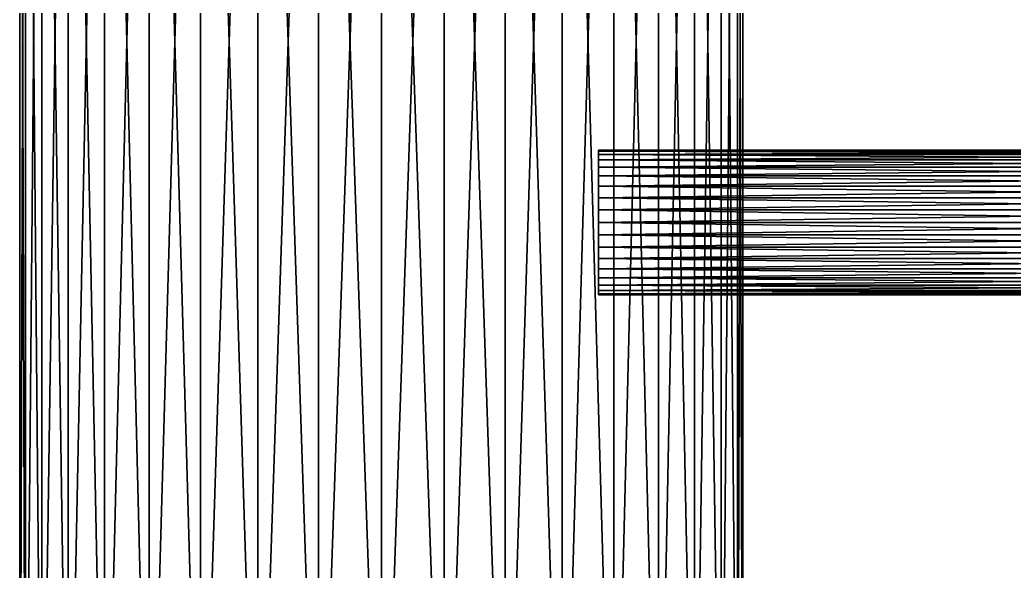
# Model space of a CAD drawing. Header units: metres. Extents: x -7 to 7, y -6 to 6.4.
# Drawn here: x -4 to -1.25, y -3.964 to -2.44 of the extents above; entities that cross this region are included whole.
import ezdxf

# ---------------------------------------------------------------- set-up
doc = ezdxf.new("R2010")
doc.units = ezdxf.units.M

msp = doc.modelspace()

# ---------------------------------------------------------------- linework, layer by layer
at = {"layer": 'Cylinder 10'}
for points in [[(-2.4, -3, 0), (-2.4, -2.8, 0), (-2.4, -3, 0)], [(-2.4, -3, 0), (-2.4, -2.803, -0.0347), (-2.4, -2.8, 0)], [(-2.4, -2.803, -0.0347), (-2.4, -2.8, 0), (-2.4, -2.8, 0)], [(-2.4, -2.803, -0.0347), (-2.4, -2.803, -0.0347), (-2.4, -2.8, 0)], [(-2.4, -2.803, -0.0347), (0, -2.8), (-2.4, -2.8, 0)], [(-2.4, -2.803, -0.0347), (0, -2.803, -0.0347), (0, -2.8)], [(-2.4, -3, 0), (-2.4, -2.8, 0), (-2.4, -2.803, 0.0347)], [(-2.4, -2.8, 0), (-2.4, -2.803, 0.0347), (-2.4, -2.803, 0.0347)], [(-2.4, -2.8, 0), (-2.4, -2.8, 0), (-2.4, -2.803, 0.0347)], [(-2.4, -2.8, 0), (0, -2.803, 0.0347), (-2.4, -2.803, 0.0347)], [(-2.4, -2.8, 0), (0, -2.8), (0, -2.803, 0.0347)], [(-2.4, -3, 0), (-2.4, -2.803, -0.0347), (-2.4, -3, 0)], [(-2.4, -3, 0), (-2.4, -2.8121, -0.0684), (-2.4, -2.803, -0.0347)], [(-2.4, -2.8121, -0.0684), (-2.4, -2.803, -0.0347), (-2.4, -2.803, -0.0347)], [(-2.4, -2.8121, -0.0684), (-2.4, -2.8121, -0.0684), (-2.4, -2.803, -0.0347)], [(-2.4, -2.8121, -0.0684), (0, -2.803, -0.0347), (-2.4, -2.803, -0.0347)], [(-2.4, -2.8121, -0.0684), (0, -2.8121, -0.0684), (0, -2.803, -0.0347)], [(-2.4, -3, 0), (-2.4, -2.803, 0.0347), (-2.4, -2.8121, 0.0684)], [(-2.4, -2.803, 0.0347), (-2.4, -2.8121, 0.0684), (-2.4, -2.8121, 0.0684)], [(-2.4, -2.803, 0.0347), (-2.4, -2.803, 0.0347), (-2.4, -2.8121, 0.0684)], [(-2.4, -2.803, 0.0347), (0, -2.8121, 0.0684), (-2.4, -2.8121, 0.0684)], [(-2.4, -2.803, 0.0347), (0, -2.803, 0.0347), (0, -2.8121, 0.0684)], [(-2.4, -3, 0), (-2.4, -2.803, 0.0347), (-2.4, -3, 0)], [(-2.4, -3, 0), (-2.4, -2.8121, -0.0684), (-2.4, -3, 0)], [(-2.4, -3, 0), (-2.4, -2.8268, -0.1), (-2.4, -2.8121, -0.0684)], [(-2.4, -2.8268, -0.1), (-2.4, -2.8121, -0.0684), (-2.4, -2.8121, -0.0684)], [(-2.4, -2.8268, -0.1), (-2.4, -2.8268, -0.1), (-2.4, -2.8121, -0.0684)], [(-2.4, -2.8268, -0.1), (0, -2.8121, -0.0684), (-2.4, -2.8121, -0.0684)], [(-2.4, -2.8268, -0.1), (0, -2.8268, -0.1), (0, -2.8121, -0.0684)], [(-2.4, -3, 0), (-2.4, -2.8121, 0.0684), (-2.4, -2.8268, 0.1)], [(-2.4, -2.8121, 0.0684), (-2.4, -2.8268, 0.1), (-2.4, -2.8268, 0.1)], [(-2.4, -2.8121, 0.0684), (-2.4, -2.8121, 0.0684), (-2.4, -2.8268, 0.1)], [(-2.4, -2.8121, 0.0684), (0, -2.8268, 0.1), (-2.4, -2.8268, 0.1)], [(-2.4, -2.8121, 0.0684), (0, -2.8121, 0.0684), (0, -2.8268, 0.1)], [(-2.4, -3, 0), (-2.4, -2.8121, 0.0684), (-2.4, -3, 0)], [(-2.4, -3, 0), (-2.4, -2.8268, -0.1), (-2.4, -3, 0)], [(-2.4, -3, 0), (-2.4, -2.8468, -0.1286), (-2.4, -2.8268, -0.1)], [(-2.4, -2.8468, -0.1286), (-2.4, -2.8268, -0.1), (-2.4, -2.8268, -0.1)], [(-2.4, -2.8468, -0.1286), (-2.4, -2.8468, -0.1286), (-2.4, -2.8268, -0.1)], [(-2.4, -2.8468, -0.1286), (0, -2.8268, -0.1), (-2.4, -2.8268, -0.1)], [(-2.4, -2.8468, -0.1286), (0, -2.8468, -0.1286), (0, -2.8268, -0.1)], [(-2.4, -3, 0), (-2.4, -2.8268, 0.1), (-2.4, -2.8468, 0.1286)], [(-2.4, -2.8268, 0.1), (-2.4, -2.8468, 0.1286), (-2.4, -2.8468, 0.1286)], [(-2.4, -2.8268, 0.1), (-2.4, -2.8268, 0.1), (-2.4, -2.8468, 0.1286)], [(-2.4, -2.8268, 0.1), (0, -2.8468, 0.1286), (-2.4, -2.8468, 0.1286)], [(-2.4, -2.8268, 0.1), (0, -2.8268, 0.1), (0, -2.8468, 0.1286)], [(-2.4, -3, 0), (-2.4, -2.8268, 0.1), (-2.4, -3, 0)], [(-2.4, -3, 0), (-2.4, -2.8468, -0.1286), (-2.4, -3, 0)], [(-2.4, -3, 0), (-2.4, -2.8714, -0.1532), (-2.4, -2.8468, -0.1286)], [(-2.4, -2.8714, -0.1532), (-2.4, -2.8468, -0.1286), (-2.4, -2.8468, -0.1286)], [(-2.4, -2.8714, -0.1532), (-2.4, -2.8714, -0.1532), (-2.4, -2.8468, -0.1286)], [(-2.4, -2.8714, -0.1532), (0, -2.8468, -0.1286), (-2.4, -2.8468, -0.1286)], [(-2.4, -2.8714, -0.1532), (0, -2.8714, -0.1532), (0, -2.8468, -0.1286)], [(-2.4, -3, 0), (-2.4, -2.8468, 0.1286), (-2.4, -2.8714, 0.1532)], [(-2.4, -2.8468, 0.1286), (-2.4, -2.8714, 0.1532), (-2.4, -2.8714, 0.1532)], [(-2.4, -2.8468, 0.1286), (-2.4, -2.8468, 0.1286), (-2.4, -2.8714, 0.1532)], [(-2.4, -2.8468, 0.1286), (0, -2.8714, 0.1532), (-2.4, -2.8714, 0.1532)], [(-2.4, -2.8468, 0.1286), (0, -2.8468, 0.1286), (0, -2.8714, 0.1532)], [(-2.4, -3, 0), (-2.4, -2.8468, 0.1286), (-2.4, -3, 0)], [(-2.4, -3, 0), (-2.4, -2.8714, -0.1532), (-2.4, -3, 0)], [(-2.4, -3, 0), (-2.4, -2.9, -0.1732), (-2.4, -2.8714, -0.1532)], [(-2.4, -2.9, -0.1732), (-2.4, -2.8714, -0.1532), (-2.4, -2.8714, -0.1532)], [(-2.4, -2.9, -0.1732), (-2.4, -2.9, -0.1732), (-2.4, -2.8714, -0.1532)], [(-2.4, -2.9, -0.1732), (0, -2.8714, -0.1532), (-2.4, -2.8714, -0.1532)], [(-2.4, -2.9, -0.1732), (0, -2.9, -0.1732), (0, -2.8714, -0.1532)], [(-2.4, -3, 0), (-2.4, -2.8714, 0.1532), (-2.4, -2.9, 0.1732)], [(-2.4, -2.8714, 0.1532), (-2.4, -2.9, 0.1732), (-2.4, -2.9, 0.1732)], [(-2.4, -2.8714, 0.1532), (-2.4, -2.8714, 0.1532), (-2.4, -2.9, 0.1732)], [(-2.4, -2.8714, 0.1532), (0, -2.9, 0.1732), (-2.4, -2.9, 0.1732)], [(-2.4, -2.8714, 0.1532), (0, -2.8714, 0.1532), (0, -2.9, 0.1732)], [(-2.4, -3, 0), (-2.4, -2.8714, 0.1532), (-2.4, -3, 0)], [(-2.4, -3, 0), (-2.4, -2.9, -0.1732), (-2.4, -3, 0)], [(-2.4, -3, 0), (-2.4, -2.9316, -0.1879), (-2.4, -2.9, -0.1732)], [(-2.4, -2.9316, -0.1879), (-2.4, -2.9, -0.1732), (-2.4, -2.9, -0.1732)], [(-2.4, -2.9316, -0.1879), (-2.4, -2.9316, -0.1879), (-2.4, -2.9, -0.1732)], [(-2.4, -2.9316, -0.1879), (0, -2.9, -0.1732), (-2.4, -2.9, -0.1732)], [(-2.4, -2.9316, -0.1879), (0, -2.9316, -0.1879), (0, -2.9, -0.1732)], [(-2.4, -3, 0), (-2.4, -2.9, 0.1732), (-2.4, -2.9316, 0.1879)], [(-2.4, -2.9, 0.1732), (-2.4, -2.9316, 0.1879), (-2.4, -2.9316, 0.1879)], [(-2.4, -2.9, 0.1732), (-2.4, -2.9, 0.1732), (-2.4, -2.9316, 0.1879)], [(-2.4, -2.9, 0.1732), (0, -2.9316, 0.1879), (-2.4, -2.9316, 0.1879)], [(-2.4, -2.9, 0.1732), (0, -2.9, 0.1732), (0, -2.9316, 0.1879)], [(-2.4, -3, 0), (-2.4, -2.9, 0.1732), (-2.4, -3, 0)], [(-2.4, -3, 0), (-2.4, -2.9316, -0.1879), (-2.4, -3, 0)], [(-2.4, -3, 0), (-2.4, -2.9653, -0.197), (-2.4, -2.9316, -0.1879)], [(-2.4, -2.9653, -0.197), (-2.4, -2.9316, -0.1879), (-2.4, -2.9316, -0.1879)], [(-2.4, -2.9653, -0.197), (-2.4, -2.9653, -0.197), (-2.4, -2.9316, -0.1879)], [(-2.4, -2.9653, -0.197), (0, -2.9316, -0.1879), (-2.4, -2.9316, -0.1879)], [(-2.4, -2.9653, -0.197), (0, -2.9653, -0.197), (0, -2.9316, -0.1879)], [(-2.4, -3, 0), (-2.4, -2.9316, 0.1879), (-2.4, -2.9653, 0.197)], [(-2.4, -2.9316, 0.1879), (-2.4, -2.9653, 0.197), (-2.4, -2.9653, 0.197)], [(-2.4, -2.9316, 0.1879), (-2.4, -2.9316, 0.1879), (-2.4, -2.9653, 0.197)], [(-2.4, -2.9316, 0.1879), (0, -2.9653, 0.197), (-2.4, -2.9653, 0.197)], [(-2.4, -2.9316, 0.1879), (0, -2.9316, 0.1879), (0, -2.9653, 0.197)], [(-2.4, -3, 0), (-2.4, -2.9316, 0.1879), (-2.4, -3, 0)], [(-2.4, -3, 0), (-2.4, -2.9653, -0.197), (-2.4, -3, 0)], [(-2.4, -3, 0), (-2.4, -3, -0.2), (-2.4, -2.9653, -0.197)], [(-2.4, -3, -0.2), (-2.4, -2.9653, -0.197), (-2.4, -2.9653, -0.197)], [(-2.4, -3, -0.2), (-2.4, -3, -0.2), (-2.4, -2.9653, -0.197)], [(-2.4, -3, -0.2), (0, -2.9653, -0.197), (-2.4, -2.9653, -0.197)], [(-2.4, -3, -0.2), (0, -3, -0.2), (0, -2.9653, -0.197)], [(-2.4, -3, 0), (-2.4, -2.9653, 0.197), (-2.4, -3, 0.2)], [(-2.4, -2.9653, 0.197), (-2.4, -3, 0.2), (-2.4, -3, 0.2)], [(-2.4, -2.9653, 0.197), (-2.4, -2.9653, 0.197), (-2.4, -3, 0.2)], [(-2.4, -2.9653, 0.197), (0, -3, 0.2), (-2.4, -3, 0.2)], [(-2.4, -2.9653, 0.197), (0, -2.9653, 0.197), (0, -3, 0.2)], [(-2.4, -3, 0), (-2.4, -2.9653, 0.197), (-2.4, -3, 0)], [(-2.4, -3, 0), (-2.4, -3, -0.2), (-2.4, -3, 0)], [(-2.4, -3, 0), (-2.4, -3.0347, -0.197), (-2.4, -3, -0.2)], [(-2.4, -3.0347, -0.197), (-2.4, -3, -0.2), (-2.4, -3, -0.2)], [(-2.4, -3.0347, -0.197), (-2.4, -3.0347, -0.197), (-2.4, -3, -0.2)], [(-2.4, -3.0347, -0.197), (0, -3, -0.2), (-2.4, -3, -0.2)], [(-2.4, -3.0347, -0.197), (0, -3.0347, -0.197), (0, -3, -0.2)], [(-2.4, -3, 0), (-2.4, -3.0347, -0.197), (-2.4, -3, 0)], [(-2.4, -3, 0), (-2.4, -3.0684, -0.1879), (-2.4, -3.0347, -0.197)], [(-2.4, -3, 0), (-2.4, -3.0684, -0.1879), (-2.4, -3, 0)], [(-2.4, -3, 0), (-2.4, -3.1, -0.1732), (-2.4, -3.0684, -0.1879)], [(-2.4, -3, 0), (-2.4, -3.1, -0.1732), (-2.4, -3, 0)], [(-2.4, -3, 0), (-2.4, -3.1286, -0.1532), (-2.4, -3.1, -0.1732)], [(-2.4, -3, 0), (-2.4, -3.1286, -0.1532), (-2.4, -3, 0)], [(-2.4, -3, 0), (-2.4, -3.1532, -0.1286), (-2.4, -3.1286, -0.1532)], [(-2.4, -3, 0), (-2.4, -3.1532, -0.1286), (-2.4, -3, 0)], [(-2.4, -3, 0), (-2.4, -3.1732, -0.1), (-2.4, -3.1532, -0.1286)], [(-2.4, -3, 0), (-2.4, -3.1732, -0.1), (-2.4, -3, 0)], [(-2.4, -3, 0), (-2.4, -3.1879, -0.0684), (-2.4, -3.1732, -0.1)], [(-2.4, -3, 0), (-2.4, -3.1879, -0.0684), (-2.4, -3, 0)], [(-2.4, -3, 0), (-2.4, -3.197, -0.0347), (-2.4, -3.1879, -0.0684)], [(-2.4, -3, 0), (-2.4, -3.197, -0.0347), (-2.4, -3, 0)], [(-2.4, -3, 0), (-2.4, -3.2, 0), (-2.4, -3.197, -0.0347)], [(-2.4, -3, 0), (-2.4, -3.2, 0), (-2.4, -3, 0)], [(-2.4, -3, 0), (-2.4, -3.197, 0.0347), (-2.4, -3.2, 0)], [(-2.4, -3, 0), (-2.4, -3.197, 0.0347), (-2.4, -3, 0)], [(-2.4, -3, 0), (-2.4, -3.1879, 0.0684), (-2.4, -3.197, 0.0347)], [(-2.4, -3, 0), (-2.4, -3.1879, 0.0684), (-2.4, -3, 0)], [(-2.4, -3, 0), (-2.4, -3.1732, 0.1), (-2.4, -3.1879, 0.0684)], [(-2.4, -3, 0), (-2.4, -3.1732, 0.1), (-2.4, -3, 0)], [(-2.4, -3, 0), (-2.4, -3.1532, 0.1286), (-2.4, -3.1732, 0.1)], [(-2.4, -3, 0), (-2.4, -3.1532, 0.1286), (-2.4, -3, 0)], [(-2.4, -3, 0), (-2.4, -3.1286, 0.1532), (-2.4, -3.1532, 0.1286)], [(-2.4, -3, 0), (-2.4, -3.1286, 0.1532), (-2.4, -3, 0)], [(-2.4, -3, 0), (-2.4, -3.1, 0.1732), (-2.4, -3.1286, 0.1532)], [(-2.4, -3, 0), (-2.4, -3.1, 0.1732), (-2.4, -3, 0)], [(-2.4, -3, 0), (-2.4, -3.0684, 0.1879), (-2.4, -3.1, 0.1732)], [(-2.4, -3, 0), (-2.4, -3.0684, 0.1879), (-2.4, -3, 0)], [(-2.4, -3, 0), (-2.4, -3.0347, 0.197), (-2.4, -3.0684, 0.1879)], [(-2.4, -3, 0), (-2.4, -3.0347, 0.197), (-2.4, -3, 0)], [(-2.4, -3, 0), (-2.4, -3, 0.2), (-2.4, -3.0347, 0.197)], [(-2.4, -3, 0.2), (-2.4, -3.0347, 0.197), (-2.4, -3.0347, 0.197)], [(-2.4, -3, 0.2), (-2.4, -3, 0.2), (-2.4, -3.0347, 0.197)], [(-2.4, -3, 0.2), (0, -3.0347, 0.197), (-2.4, -3.0347, 0.197)], [(-2.4, -3, 0.2), (0, -3, 0.2), (0, -3.0347, 0.197)], [(-2.4, -3, 0), (-2.4, -3, 0.2), (-2.4, -3, 0)], [(-2.4, -3.0684, -0.1879), (-2.4, -3.0347, -0.197), (-2.4, -3.0347, -0.197)], [(-2.4, -3.0684, -0.1879), (-2.4, -3.0684, -0.1879), (-2.4, -3.0347, -0.197)], [(-2.4, -3.0684, -0.1879), (0, -3.0347, -0.197), (-2.4, -3.0347, -0.197)], [(-2.4, -3.0684, -0.1879), (0, -3.0684, -0.1879), (0, -3.0347, -0.197)], [(-2.4, -3.0347, 0.197), (-2.4, -3.0684, 0.1879), (-2.4, -3.0684, 0.1879)], [(-2.4, -3.0347, 0.197), (-2.4, -3.0347, 0.197), (-2.4, -3.0684, 0.1879)], [(-2.4, -3.0347, 0.197), (0, -3.0684, 0.1879), (-2.4, -3.0684, 0.1879)], [(-2.4, -3.0347, 0.197), (0, -3.0347, 0.197), (0, -3.0684, 0.1879)], [(-2.4, -3.1, -0.1732), (-2.4, -3.0684, -0.1879), (-2.4, -3.0684, -0.1879)], [(-2.4, -3.1, -0.1732), (-2.4, -3.1, -0.1732), (-2.4, -3.0684, -0.1879)], [(-2.4, -3.1, -0.1732), (0, -3.0684, -0.1879), (-2.4, -3.0684, -0.1879)], [(-2.4, -3.1, -0.1732), (0, -3.1, -0.1732), (0, -3.0684, -0.1879)], [(-2.4, -3.0684, 0.1879), (-2.4, -3.1, 0.1732), (-2.4, -3.1, 0.1732)], [(-2.4, -3.0684, 0.1879), (-2.4, -3.0684, 0.1879), (-2.4, -3.1, 0.1732)], [(-2.4, -3.0684, 0.1879), (0, -3.1, 0.1732), (-2.4, -3.1, 0.1732)], [(-2.4, -3.0684, 0.1879), (0, -3.0684, 0.1879), (0, -3.1, 0.1732)], [(-2.4, -3.1286, -0.1532), (-2.4, -3.1, -0.1732), (-2.4, -3.1, -0.1732)], [(-2.4, -3.1286, -0.1532), (-2.4, -3.1286, -0.1532), (-2.4, -3.1, -0.1732)], [(-2.4, -3.1286, -0.1532), (0, -3.1, -0.1732), (-2.4, -3.1, -0.1732)], [(-2.4, -3.1286, -0.1532), (0, -3.1286, -0.1532), (0, -3.1, -0.1732)], [(-2.4, -3.1, 0.1732), (-2.4, -3.1286, 0.1532), (-2.4, -3.1286, 0.1532)], [(-2.4, -3.1, 0.1732), (-2.4, -3.1, 0.1732), (-2.4, -3.1286, 0.1532)], [(-2.4, -3.1, 0.1732), (0, -3.1286, 0.1532), (-2.4, -3.1286, 0.1532)], [(-2.4, -3.1, 0.1732), (0, -3.1, 0.1732), (0, -3.1286, 0.1532)], [(-2.4, -3.1532, -0.1286), (-2.4, -3.1286, -0.1532), (-2.4, -3.1286, -0.1532)], [(-2.4, -3.1532, -0.1286), (-2.4, -3.1532, -0.1286), (-2.4, -3.1286, -0.1532)], [(-2.4, -3.1532, -0.1286), (0, -3.1286, -0.1532), (-2.4, -3.1286, -0.1532)], [(-2.4, -3.1532, -0.1286), (0, -3.1532, -0.1286), (0, -3.1286, -0.1532)], [(-2.4, -3.1286, 0.1532), (-2.4, -3.1532, 0.1286), (-2.4, -3.1532, 0.1286)], [(-2.4, -3.1286, 0.1532), (-2.4, -3.1286, 0.1532), (-2.4, -3.1532, 0.1286)], [(-2.4, -3.1286, 0.1532), (0, -3.1532, 0.1286), (-2.4, -3.1532, 0.1286)], [(-2.4, -3.1286, 0.1532), (0, -3.1286, 0.1532), (0, -3.1532, 0.1286)], [(-2.4, -3.1732, -0.1), (-2.4, -3.1532, -0.1286), (-2.4, -3.1532, -0.1286)], [(-2.4, -3.1732, -0.1), (-2.4, -3.1732, -0.1), (-2.4, -3.1532, -0.1286)], [(-2.4, -3.1732, -0.1), (0, -3.1532, -0.1286), (-2.4, -3.1532, -0.1286)], [(-2.4, -3.1732, -0.1), (0, -3.1732, -0.1), (0, -3.1532, -0.1286)], [(-2.4, -3.1532, 0.1286), (-2.4, -3.1732, 0.1), (-2.4, -3.1732, 0.1)], [(-2.4, -3.1532, 0.1286), (-2.4, -3.1532, 0.1286), (-2.4, -3.1732, 0.1)], [(-2.4, -3.1532, 0.1286), (0, -3.1732, 0.1), (-2.4, -3.1732, 0.1)], [(-2.4, -3.1532, 0.1286), (0, -3.1532, 0.1286), (0, -3.1732, 0.1)], [(-2.4, -3.1879, -0.0684), (-2.4, -3.1732, -0.1), (-2.4, -3.1732, -0.1)], [(-2.4, -3.1879, -0.0684), (-2.4, -3.1879, -0.0684), (-2.4, -3.1732, -0.1)], [(-2.4, -3.1879, -0.0684), (0, -3.1732, -0.1), (-2.4, -3.1732, -0.1)], [(-2.4, -3.1879, -0.0684), (0, -3.1879, -0.0684), (0, -3.1732, -0.1)], [(-2.4, -3.1732, 0.1), (-2.4, -3.1879, 0.0684), (-2.4, -3.1879, 0.0684)], [(-2.4, -3.1732, 0.1), (-2.4, -3.1732, 0.1), (-2.4, -3.1879, 0.0684)], [(-2.4, -3.1732, 0.1), (0, -3.1879, 0.0684), (-2.4, -3.1879, 0.0684)], [(-2.4, -3.1732, 0.1), (0, -3.1732, 0.1), (0, -3.1879, 0.0684)], [(-2.4, -3.197, -0.0347), (-2.4, -3.1879, -0.0684), (-2.4, -3.1879, -0.0684)], [(-2.4, -3.197, -0.0347), (-2.4, -3.197, -0.0347), (-2.4, -3.1879, -0.0684)], [(-2.4, -3.197, -0.0347), (0, -3.1879, -0.0684), (-2.4, -3.1879, -0.0684)], [(-2.4, -3.197, -0.0347), (0, -3.197, -0.0347), (0, -3.1879, -0.0684)], [(-2.4, -3.1879, 0.0684), (-2.4, -3.197, 0.0347), (-2.4, -3.197, 0.0347)], [(-2.4, -3.1879, 0.0684), (-2.4, -3.1879, 0.0684), (-2.4, -3.197, 0.0347)], [(-2.4, -3.1879, 0.0684), (0, -3.197, 0.0347), (-2.4, -3.197, 0.0347)], [(-2.4, -3.1879, 0.0684), (0, -3.1879, 0.0684), (0, -3.197, 0.0347)], [(-2.4, -3.2, 0), (-2.4, -3.197, -0.0347), (-2.4, -3.197, -0.0347)], [(-2.4, -3.2, 0), (-2.4, -3.2, 0), (-2.4, -3.197, -0.0347)], [(-2.4, -3.2, 0), (0, -3.197, -0.0347), (-2.4, -3.197, -0.0347)], [(-2.4, -3.2, 0), (0, -3.2, 0), (0, -3.197, -0.0347)], [(-2.4, -3.197, 0.0347), (-2.4, -3.2, 0), (-2.4, -3.2, 0)], [(-2.4, -3.197, 0.0347), (-2.4, -3.197, 0.0347), (-2.4, -3.2, 0)], [(-2.4, -3.197, 0.0347), (0, -3.2, 0), (-2.4, -3.2, 0)], [(-2.4, -3.197, 0.0347), (0, -3.197, 0.0347), (0, -3.2, 0)]]:
    msp.add_3dface(points, dxfattribs=at)
at = {"layer": 'Cylinder 9'}
for points in [[(-4, -5, 0), (-3.9848, 0, 0.1736), (-3.9848, -5, 0.1736)], [(-4, -5, 0), (-4, 0, 0), (-3.9848, 0, 0.1736)], [(-3.9848, -5, -0.1736), (-4, 0, 0), (-4, -5, 0)], [(-3.9848, -5, -0.1736), (-3.9848, 0, -0.1736), (-4, 0, 0)], [(-3.9848, -5, 0.1736), (-3.9848, 0, 0.1736), (-3.9397, 0, 0.342)], [(-3.9397, -5, -0.342), (-3.9848, 0, -0.1736), (-3.9848, -5, -0.1736)], [(-3.9397, -5, -0.342), (-3.9397, 0, -0.342), (-3.9848, 0, -0.1736)], [(-3.866, -5, -0.5), (-3.9397, 0, -0.342), (-3.9397, -5, -0.342)], [(-3.866, -5, -0.5), (-3.866, 0, -0.5), (-3.9397, 0, -0.342)], [(-3.766, -5, -0.6428), (-3.866, 0, -0.5), (-3.866, -5, -0.5)], [(-3.766, -5, -0.6428), (-3.766, 0, -0.6428), (-3.866, 0, -0.5)], [(-3.6428, -5, -0.766), (-3.766, 0, -0.6428), (-3.766, -5, -0.6428)], [(-3.6428, -5, -0.766), (-3.6428, 0, -0.766), (-3.766, 0, -0.6428)], [(-3.5, -5, -0.866), (-3.6428, 0, -0.766), (-3.6428, -5, -0.766)], [(-3.5, -5, -0.866), (-3.5, 0, -0.866), (-3.6428, 0, -0.766)], [(-3.342, -5, -0.9397), (-3.5, 0, -0.866), (-3.5, -5, -0.866)], [(-3.342, -5, -0.9397), (-3.342, 0, -0.9397), (-3.5, 0, -0.866)], [(-3.1736, -5, -0.9848), (-3.342, 0, -0.9397), (-3.342, -5, -0.9397)], [(-3.1736, -5, -0.9848), (-3.1736, 0, -0.9848), (-3.342, 0, -0.9397)], [(-3, -5, -1), (-3.1736, 0, -0.9848), (-3.1736, -5, -0.9848)], [(-3, -5, -1), (-3, 0, -1), (-3.1736, 0, -0.9848)], [(-2.8264, -5, -0.9848), (-3, 0, -1), (-3, -5, -1)], [(-2.8264, -5, -0.9848), (-2.8264, 0, -0.9848), (-3, 0, -1)], [(-2.658, -5, -0.9397), (-2.8264, 0, -0.9848), (-2.8264, -5, -0.9848)], [(-2.658, -5, -0.9397), (-2.658, 0, -0.9397), (-2.8264, 0, -0.9848)], [(-2.5, -5, -0.866), (-2.658, 0, -0.9397), (-2.658, -5, -0.9397)], [(-2.5, -5, -0.866), (-2.5, 0, -0.866), (-2.658, 0, -0.9397)], [(-2.3572, -5, -0.766), (-2.5, 0, -0.866), (-2.5, -5, -0.866)], [(-2.3572, -5, -0.766), (-2.3572, 0, -0.766), (-2.5, 0, -0.866)], [(-2.234, -5, -0.6428), (-2.3572, 0, -0.766), (-2.3572, -5, -0.766)], [(-2.234, -5, -0.6428), (-2.234, 0, -0.6428), (-2.3572, 0, -0.766)], [(-2.134, -5, -0.5), (-2.234, 0, -0.6428), (-2.234, -5, -0.6428)], [(-2.134, -5, -0.5), (-2.134, 0, -0.5), (-2.234, 0, -0.6428)], [(-2.0603, -5, -0.342), (-2.134, 0, -0.5), (-2.134, -5, -0.5)], [(-2.0603, -5, -0.342), (-2.0603, 0, -0.342), (-2.134, 0, -0.5)], [(-2.0152, -5, -0.1736), (-2.0603, 0, -0.342), (-2.0603, -5, -0.342)], [(-2.0152, -5, -0.1736), (-2.0152, 0, -0.1736), (-2.0603, 0, -0.342)], [(-2.0603, -5, 0.342), (-2.0152, 0, 0.1736), (-2.0152, -5, 0.1736)], [(-2.0603, -5, 0.342), (-2.0603, 0, 0.342), (-2.0152, 0, 0.1736)], [(-2, -5, 0), (-2.0152, 0, -0.1736), (-2.0152, -5, -0.1736)], [(-2, -5, 0), (-2, 0, 0), (-2.0152, 0, -0.1736)], [(-2.0152, -5, 0.1736), (-2, 0, 0), (-2, -5, 0)], [(-2.0152, -5, 0.1736), (-2.0152, 0, 0.1736), (-2, 0, 0)], [(-3.9848, -5, 0.1736), (-3.9397, 0, 0.342), (-3.9397, -5, 0.342)], [(-3.9397, -5, 0.342), (-3.866, 0, 0.5), (-3.866, -5, 0.5)], [(-3.9397, -5, 0.342), (-3.9397, 0, 0.342), (-3.866, 0, 0.5)], [(-3.866, -5, 0.5), (-3.766, 0, 0.6428), (-3.766, -5, 0.6428)], [(-3.866, -5, 0.5), (-3.866, 0, 0.5), (-3.766, 0, 0.6428)], [(-3.766, -5, 0.6428), (-3.6428, 0, 0.766), (-3.6428, -5, 0.766)], [(-3.766, -5, 0.6428), (-3.766, 0, 0.6428), (-3.6428, 0, 0.766)], [(-3.6428, -5, 0.766), (-3.5, 0, 0.866), (-3.5, -5, 0.866)], [(-3.6428, -5, 0.766), (-3.6428, 0, 0.766), (-3.5, 0, 0.866)], [(-3.5, -5, 0.866), (-3.342, 0, 0.9397), (-3.342, -5, 0.9397)], [(-3.5, -5, 0.866), (-3.5, 0, 0.866), (-3.342, 0, 0.9397)], [(-3.342, -5, 0.9397), (-3.1736, 0, 0.9848), (-3.1736, -5, 0.9848)], [(-3.342, -5, 0.9397), (-3.342, 0, 0.9397), (-3.1736, 0, 0.9848)], [(-3.1736, -5, 0.9848), (-3, 0, 1), (-3, -5, 1)], [(-3.1736, -5, 0.9848), (-3.1736, 0, 0.9848), (-3, 0, 1)], [(-3, -5, 1), (-2.8264, 0, 0.9848), (-2.8264, -5, 0.9848)], [(-3, -5, 1), (-3, 0, 1), (-2.8264, 0, 0.9848)], [(-2.8264, -5, 0.9848), (-2.658, 0, 0.9397), (-2.658, -5, 0.9397)], [(-2.8264, -5, 0.9848), (-2.8264, 0, 0.9848), (-2.658, 0, 0.9397)], [(-2.658, -5, 0.9397), (-2.5, 0, 0.866), (-2.5, -5, 0.866)], [(-2.658, -5, 0.9397), (-2.658, 0, 0.9397), (-2.5, 0, 0.866)], [(-2.5, -5, 0.866), (-2.3572, 0, 0.766), (-2.3572, -5, 0.766)], [(-2.5, -5, 0.866), (-2.5, 0, 0.866), (-2.3572, 0, 0.766)], [(-2.3572, -5, 0.766), (-2.234, 0, 0.6428), (-2.234, -5, 0.6428)], [(-2.3572, -5, 0.766), (-2.3572, 0, 0.766), (-2.234, 0, 0.6428)], [(-2.234, -5, 0.6428), (-2.134, 0, 0.5), (-2.134, -5, 0.5)], [(-2.234, -5, 0.6428), (-2.234, 0, 0.6428), (-2.134, 0, 0.5)], [(-2.134, -5, 0.5), (-2.0603, 0, 0.342), (-2.0603, -5, 0.342)], [(-2.134, -5, 0.5), (-2.134, 0, 0.5), (-2.0603, 0, 0.342)]]:
    msp.add_3dface(points, dxfattribs=at)

doc.saveas('drawing.dxf')
